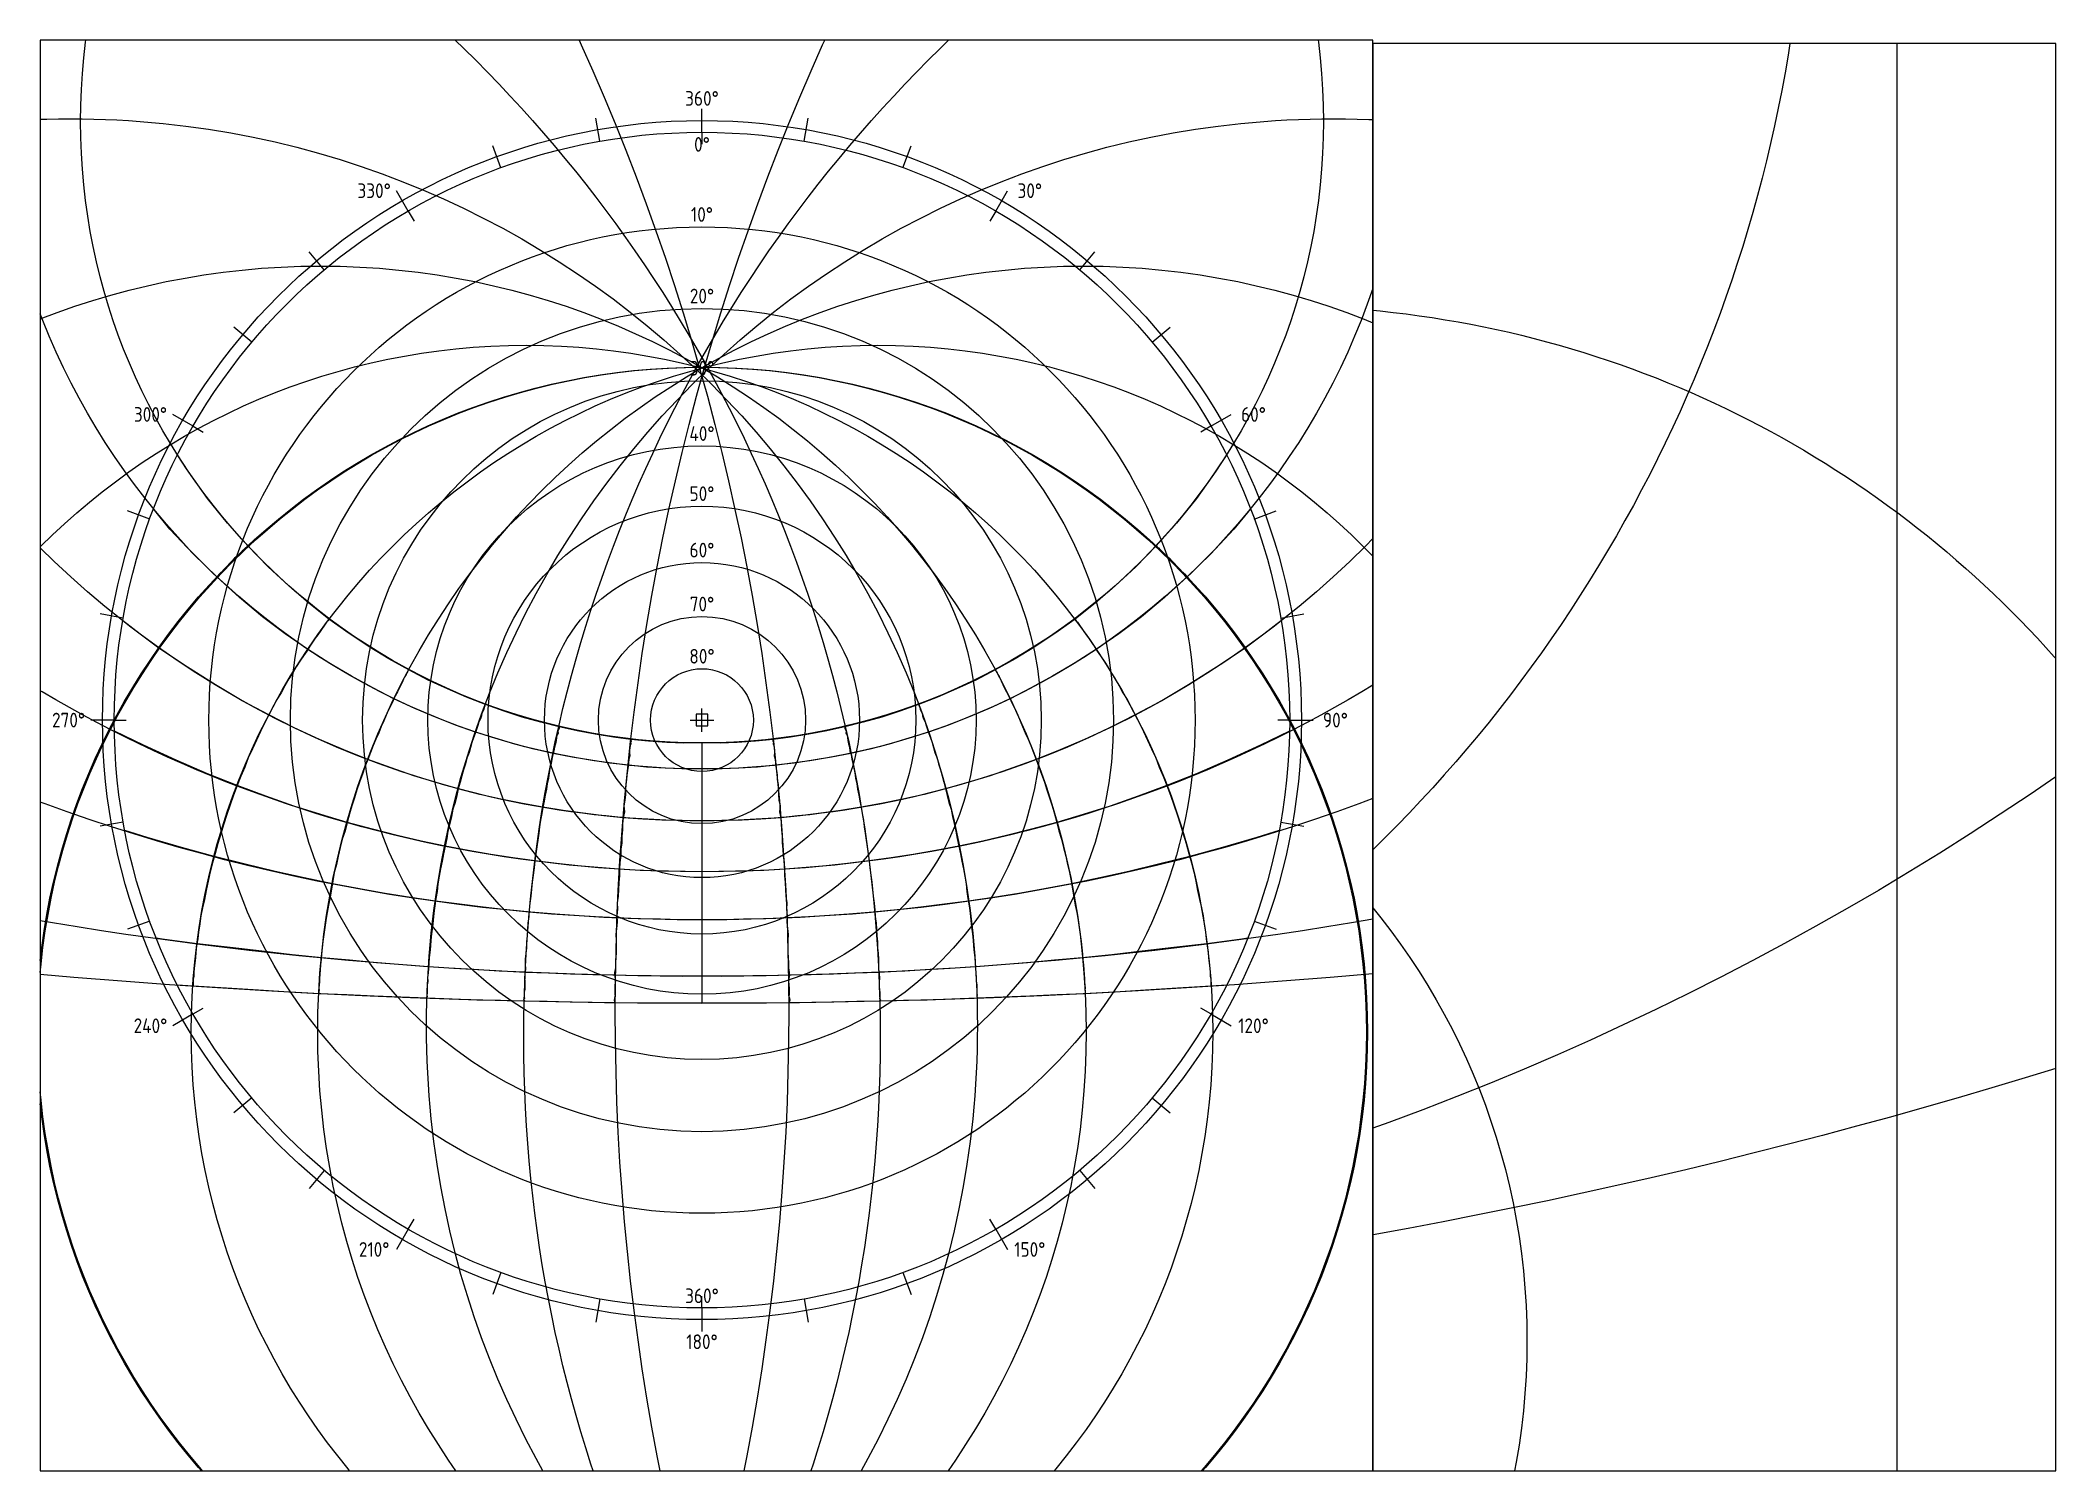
# Paper-space layout 'SOLAR CHART' of a CAD drawing. Header units: millimetres. Extents: x 3 to 277, y 3 to 197.
# The model-space entities are those that its viewports show. They can reach past a viewport. Long polylines and large blocks are cut down to what shows.
import ezdxf

# ---------------------------------------------------------------- set-up
doc = ezdxf.new("R2010")
doc.units = ezdxf.units.MM
doc.header["$PDMODE"] = 66
doc.layers.get('0').update_dxf_attribs({"color": 1})
for name, color, linetype in [('DRAW', 141, 'Continuous'), ('GENLINES', 7, 'Continuous'), ('TEXT', 2, 'Continuous')]:
    doc.layers.add(name, color=color, linetype=linetype)
doc.styles.get("Standard").update_dxf_attribs({"font": 'archs.shx'})

msp = doc.modelspace()

# ---------------------------------------------------------------- linework, layer by layer
for p, q in [((0, 58.03), (0, 72.93)), ((0, 50), (0, 52)), ((-8.68, 49.24), (-9.03, 51.21)), ((0, 50), (0, 49)), ((8.68, 49.24), (9.03, 51.21)), ((-17.1, 46.98), (-17.79, 48.86)), ((17.1, 46.98), (17.79, 48.86)), ((-25, 43.3), (-26, 45.03)), ((25, 43.3), (26, 45.03)), ((-25, 43.3), (-24.5, 42.44)), ((25, 43.3), (24.5, 42.44)), ((-32.14, 38.3), (-33.42, 39.83)), ((32.14, 38.3), (33.42, 39.83)), ((-38.3, 32.14), (-39.83, 33.42)), ((38.3, 32.14), (39.83, 33.42)), ((-43.3, 25), (-45.03, 26)), ((43.3, 25), (45.03, 26)), ((-43.3, 25), (-42.44, 24.5)), ((43.3, 25), (42.44, 24.5)), ((-46.98, 17.1), (-48.86, 17.79)), ((46.98, 17.1), (48.86, 17.79)), ((-49.24, 8.68), (-51.21, 9.03)), ((49.24, 8.68), (51.21, 9.03)), ((-50, 0), (-52, 0)), ((-50, 0), (-49, 0)), ((50, 0), (49, 0)), ((50, 0), (52, 0)), ((-49.24, -8.68), (-51.21, -9.03)), ((49.24, -8.68), (51.21, -9.03)), ((-46.98, -17.1), (-48.86, -17.79)), ((46.98, -17.1), (48.86, -17.79)), ((-43.3, -25), (-45.03, -26)), ((-43.3, -25), (-42.44, -24.5)), ((43.3, -25), (42.44, -24.5)), ((43.3, -25), (45.03, -26)), ((-38.3, -32.14), (-39.83, -33.42)), ((38.3, -32.14), (39.83, -33.42)), ((-32.14, -38.3), (-33.42, -39.83)), ((32.14, -38.3), (33.42, -39.83)), ((-25, -43.3), (-24.5, -42.44)), ((25, -43.3), (24.5, -42.44)), ((-25, -43.3), (-26, -45.03)), ((25, -43.3), (26, -45.03)), ((-17.1, -46.98), (-17.79, -48.86)), ((17.1, -46.98), (17.79, -48.86)), ((-8.68, -49.24), (-9.03, -51.21)), ((0, -50), (0, -49)), ((8.68, -49.24), (9.03, -51.21)), ((0, -50), (0, -52))]:
    msp.add_line(p, q)
for radius in [51, 41.95, 35.01, 28.87, 23.32, 18.2, 13.4, 8.81, 4.37]:
    msp.add_circle((0, 0), radius)
at = {"color": 1}
msp.add_circle((0, 0), 50, dxfattribs=at)
msp.add_point((0, 0))
at = {"layer": 'DRAW', "color": 5}
msp.add_xline((172.6, 159.06), (0, 1), dxfattribs=at)
at = {"layer": 'DRAW', "color": 3}
for centre, radius in [((0, 617.55), 641.64), ((0, 313.69), 335.47), ((0, 145.52), 162.51), ((0, 97.56), 110.46), ((0, 71.3), 79.87), ((0, 56.1), 60.26), ((0, 50.93), 52.87)]:
    msp.add_circle(centre, radius, dxfattribs=at)
at = {"layer": 'DRAW', "color": 4}
for centre, radius in [((-192.39, -24.77), 199.77), ((192.39, -24.77), 199.77), ((-102.35, -26.97), 117.52), ((102.35, -26.97), 117.52), ((-53.74, -26.02), 77.17), ((53.74, -26.02), 77.17), ((-32.45, -26.52), 65.14), ((32.45, -26.52), 65.14), ((-14.96, -26.53), 58.41), ((14.96, -26.53), 58.41), ((-0.05, -26.55), 56.57), ((0.05, -26.55), 56.57)]:
    msp.add_circle(centre, radius, dxfattribs=at)
at = {"layer": 'GENLINES', "color": 7}
for points in [[(44.62, 22.57), (43.71, 21.18), (42.07, 18.86), (40.36, 16.74), (38.64, 14.81), (36.91, 13.03), (35.16, 11.42), (33.44, 9.94), (31.75, 8.58), (30.02, 7.36), (28.31, 6.23), (26.63, 5.21), (24.95, 4.28), (23.3, 3.41), (21.66, 2.66), (20.04, 1.95), (18.42, 1.33), (16.83, 0.76), (15.29, 0.26), (13.72, -0.18), (12.16, -0.57), (10.62, -0.92), (9.09, -1.2), (7.54, -1.44), (6.05, -1.64), (4.56, -1.79), (2.99, -1.9), (1.55, -1.96), (0, -1.94), (-1.55, -1.96), (-2.99, -1.9), (-4.56, -1.79), (-6.05, -1.64), (-7.54, -1.44), (-9.09, -1.2), (-10.62, -0.92), (-12.16, -0.57), (-13.72, -0.18), (-15.29, 0.26), (-16.83, 0.76), (-18.42, 1.33), (-20.04, 1.95), (-21.66, 2.66), (-23.3, 3.41), (-24.95, 4.28), (-26.63, 5.21), (-28.31, 6.23), (-30.02, 7.36), (-31.75, 8.58), (-33.44, 9.94), (-35.16, 11.42), (-36.91, 13.03), (-38.64, 14.81), (-40.36, 16.74), (-42.07, 18.86), (-43.71, 21.18), (-44.62, 22.57)], [(46.66, 17.96), (45.26, 16.25), (43.26, 14.11), (41.27, 12.18), (39.34, 10.42), (37.38, 8.79), (35.45, 7.35), (33.56, 6.04), (31.67, 4.8), (29.83, 3.73), (28, 2.73), (26.22, 1.81), (24.43, 1), (22.67, 0.25), (20.96, -0.42), (19.26, -1.02), (17.6, -1.55), (15.93, -2.04), (14.28, -2.46), (12.65, -2.83), (11.03, -3.15), (9.47, -3.42), (7.83, -3.66), (6.23, -3.84), (4.71, -3.99), (3.13, -4.09), (1.71, -4.15), (0.46, -4.17), (-1.71, -4.15), (-3.13, -4.09), (-4.71, -3.99), (-6.23, -3.84), (-7.83, -3.66), (-9.47, -3.42), (-11.03, -3.15), (-12.65, -2.83), (-14.28, -2.46), (-15.93, -2.04), (-17.6, -1.55), (-19.26, -1.02), (-20.96, -0.42), (-22.67, 0.25), (-24.43, 1), (-26.22, 1.81), (-28, 2.73), (-29.83, 3.73), (-31.67, 4.8), (-33.56, 6.04), (-35.45, 7.35), (-37.38, 8.79), (-39.34, 10.42), (-41.27, 12.18), (-43.26, 14.11), (-45.26, 16.25), (-46.66, 17.96)], [(49.28, 8.45), (48.7, 8), (46.21, 6.11), (43.78, 4.49), (41.4, 2.99), (39.11, 1.64), (36.85, 0.44), (34.69, -0.66), (32.53, -1.66), (30.46, -2.54), (28.44, -3.35), (26.44, -4.07), (24.51, -4.74), (22.61, -5.32), (20.73, -5.84), (18.89, -6.32), (17.1, -6.73), (15.28, -7.09), (13.53, -7.42), (11.8, -7.69), (10.12, -7.93), (8.34, -8.13), (6.7, -8.3), (5.02, -8.42), (3.41, -8.5), (1.69, -8.55), (0, -8.56), (-1.69, -8.55), (-3.41, -8.5), (-5.02, -8.42), (-6.7, -8.3), (-8.34, -8.13), (-10.12, -7.93), (-11.8, -7.69), (-13.53, -7.42), (-15.28, -7.09), (-17.1, -6.73), (-18.89, -6.32), (-20.73, -5.84), (-22.61, -5.32), (-24.51, -4.74), (-26.44, -4.07), (-28.44, -3.35), (-30.46, -2.54), (-32.53, -1.66), (-34.69, -0.66), (-36.85, 0.44), (-39.11, 1.64), (-41.4, 2.99), (-43.78, 4.49), (-46.21, 6.11), (-48.7, 8), (-49.28, 8.45)], [(49.99, -0.95), (47.51, -2.14), (44.73, -3.41), (42.08, -4.57), (39.55, -5.55), (37.1, -6.48), (34.73, -7.31), (32.42, -8.02), (30.18, -8.7), (28.03, -9.27), (25.92, -9.81), (23.89, -10.3), (21.85, -10.71), (19.9, -11.1), (17.96, -11.43), (16.1, -11.73), (14.23, -11.98), (12.39, -12.21), (10.57, -12.4), (8.8, -12.56), (7.02, -12.68), (5.25, -12.79), (3.44, -12.84), (1.84, -12.89), (0, -12.91), (-1.84, -12.89), (-3.44, -12.84), (-5.25, -12.79), (-7.02, -12.68), (-8.8, -12.56), (-10.57, -12.4), (-12.39, -12.21), (-14.23, -11.98), (-16.1, -11.73), (-17.96, -11.43), (-19.9, -11.1), (-21.85, -10.71), (-23.89, -10.3), (-25.92, -9.81), (-28.03, -9.27), (-30.18, -8.7), (-32.42, -8.02), (-34.73, -7.31), (-37.1, -6.48), (-39.55, -5.55), (-42.08, -4.57), (-44.73, -3.41), (-47.51, -2.14), (-49.99, -0.95)], [(49.11, -9.39), (47.19, -9.98), (44.28, -10.85), (41.49, -11.59), (38.85, -12.26), (36.31, -12.87), (33.84, -13.43), (31.43, -13.92), (29.15, -14.36), (26.95, -14.74), (24.79, -15.09), (22.67, -15.4), (20.62, -15.67), (18.61, -15.92), (16.65, -16.14), (14.71, -16.33), (12.8, -16.5), (10.91, -16.62), (9.07, -16.73), (7.27, -16.83), (5.44, -16.9), (3.53, -16.94), (1.87, -16.98), (0, -16.99), (-1.87, -16.98), (-3.53, -16.94), (-5.44, -16.9), (-7.27, -16.83), (-9.07, -16.73), (-10.91, -16.62), (-12.8, -16.5), (-14.71, -16.33), (-16.65, -16.14), (-18.61, -15.92), (-20.62, -15.67), (-22.67, -15.4), (-24.79, -15.09), (-26.95, -14.74), (-29.15, -14.36), (-31.43, -13.92), (-33.84, -13.43), (-36.31, -12.87), (-38.85, -12.26), (-41.49, -11.59), (-44.28, -10.85), (-47.19, -9.98), (-49.11, -9.39)], [(46.43, -18.55), (45.92, -18.63), (42.96, -19.03), (40.13, -19.33), (37.44, -19.66), (34.87, -19.97), (32.35, -20.22), (29.99, -20.43), (27.68, -20.65), (25.46, -20.82), (23.26, -20.99), (21.12, -21.12), (19.08, -21.25), (17.03, -21.37), (15.04, -21.46), (13.07, -21.54), (11.19, -21.61), (9.3, -21.67), (7.44, -21.71), (5.45, -21.76), (3.55, -21.78), (1.69, -21.8), (0, -21.78), (-1.69, -21.8), (-3.55, -21.78), (-5.45, -21.76), (-7.44, -21.71), (-9.3, -21.67), (-11.19, -21.61), (-13.07, -21.54), (-15.04, -21.46), (-17.03, -21.37), (-19.08, -21.25), (-21.12, -21.12), (-23.26, -20.99), (-25.46, -20.82), (-27.68, -20.65), (-29.99, -20.43), (-32.35, -20.22), (-34.87, -19.97), (-37.44, -19.66), (-40.13, -19.33), (-42.96, -19.03), (-45.92, -18.63), (-46.43, -18.55)], [(44.63, -22.54), (43.31, -22.62), (40.45, -22.8), (37.74, -22.98), (35.14, -23.14), (32.61, -23.28), (30.21, -23.38), (27.88, -23.47), (25.62, -23.57), (23.4, -23.66), (21.26, -23.75), (19.16, -23.81), (17.14, -23.85), (15.13, -23.91), (13.18, -23.94), (11.21, -23.99), (9.34, -24.03), (7.38, -24.05), (5.49, -24.07), (3.76, -24.08), (1.53, -24.09), (0, -24.1), (-1.53, -24.09), (-3.76, -24.08), (-5.49, -24.07), (-7.38, -24.05), (-9.34, -24.03), (-11.21, -23.99), (-13.18, -23.94), (-15.13, -23.91), (-17.14, -23.85), (-19.16, -23.81), (-21.26, -23.75), (-23.4, -23.66), (-25.62, -23.57), (-27.88, -23.47), (-30.21, -23.38), (-32.61, -23.28), (-35.14, -23.14), (-37.74, -22.98), (-40.45, -22.8), (-43.31, -22.62), (-44.63, -22.54)]]:
    msp.add_lwpolyline(points, dxfattribs=at)
at = {"layer": 'GENLINES', "color": 2}
for points in [[(-38.64, 14.81), (-38.69, 14.79), (-38.73, 14.7), (-38.84, 14.65), (-38.94, 14.5), (-39.12, 14.38), (-39.28, 14.2), (-39.49, 13.99), (-39.76, 13.76), (-40.04, 13.48), (-40.33, 13.15), (-40.67, 12.79), (-41.05, 12.44), (-41.41, 12.03), (-41.81, 11.58), (-42.26, 11.1), (-42.71, 10.61), (-43.16, 10.06), (-43.67, 9.47), (-44.16, 8.87), (-44.65, 8.26), (-45.15, 7.55), (-45.68, 6.88), (-46.21, 6.11), (-46.73, 5.36), (-47.29, 4.56), (-47.8, 3.74), (-48.34, 2.91), (-48.87, 2.01), (-49.39, 1.14), (-49.9, 0.2), (-50, 0.01)], [(38.64, 14.81), (38.69, 14.79), (38.73, 14.7), (38.84, 14.65), (38.94, 14.5), (39.12, 14.38), (39.28, 14.2), (39.49, 13.99), (39.76, 13.76), (40.04, 13.48), (40.33, 13.15), (40.67, 12.79), (41.05, 12.44), (41.41, 12.03), (41.81, 11.58), (42.26, 11.1), (42.71, 10.61), (43.16, 10.06), (43.67, 9.47), (44.16, 8.87), (44.65, 8.26), (45.15, 7.55), (45.68, 6.88), (46.21, 6.11), (46.73, 5.36), (47.29, 4.56), (47.8, 3.74), (48.34, 2.91), (48.87, 2.01), (49.39, 1.14), (49.9, 0.2), (50, 0.01)], [(-31.75, 8.58), (-31.75, 8.58), (-31.77, 8.52), (-31.83, 8.43), (-31.94, 8.32), (-32.06, 8.17), (-32.18, 7.99), (-32.32, 7.78), (-32.49, 7.54), (-32.68, 7.26), (-32.9, 6.96), (-33.13, 6.62), (-33.36, 6.28), (-33.63, 5.87), (-33.9, 5.46), (-34.21, 5.01), (-34.52, 4.53), (-34.82, 4.03), (-35.16, 3.5), (-35.49, 2.92), (-35.81, 2.33), (-36.17, 1.74), (-36.51, 1.1), (-36.85, 0.44), (-37.22, -0.26), (-37.57, -0.98), (-37.91, -1.71), (-38.24, -2.45), (-38.6, -3.21), (-38.9, -3.99), (-39.23, -4.78), (-39.55, -5.55), (-39.85, -6.38), (-40.14, -7.22), (-40.42, -8.04), (-40.69, -8.83), (-40.94, -9.68), (-41.19, -10.5), (-41.42, -11.34), (-41.65, -12.15), (-41.83, -12.92), (-42.01, -13.7), (-42.17, -14.49), (-42.33, -15.25), (-42.5, -15.98), (-42.64, -16.66), (-42.72, -17.33), (-42.83, -18.03), (-42.89, -18.61), (-42.99, -19.21), (-43.06, -19.75), (-43.09, -20.23), (-43.15, -20.67), (-43.21, -21.11), (-43.24, -21.48), (-43.24, -21.79), (-43.28, -22.05), (-43.29, -22.24), (-43.3, -22.43), (-43.29, -22.55), (-43.31, -22.62), (-43.31, -22.62)], [(31.75, 8.58), (31.75, 8.58), (31.77, 8.52), (31.83, 8.43), (31.94, 8.32), (32.06, 8.17), (32.18, 7.99), (32.32, 7.78), (32.49, 7.54), (32.68, 7.26), (32.9, 6.96), (33.13, 6.62), (33.36, 6.28), (33.63, 5.87), (33.9, 5.46), (34.21, 5.01), (34.52, 4.53), (34.82, 4.03), (35.16, 3.5), (35.49, 2.92), (35.81, 2.33), (36.17, 1.74), (36.51, 1.1), (36.85, 0.44), (37.22, -0.26), (37.57, -0.98), (37.91, -1.71), (38.24, -2.45), (38.6, -3.21), (38.9, -3.99), (39.23, -4.78), (39.55, -5.55), (39.85, -6.38), (40.14, -7.22), (40.42, -8.04), (40.69, -8.83), (40.94, -9.68), (41.19, -10.5), (41.42, -11.34), (41.65, -12.15), (41.83, -12.92), (42.01, -13.7), (42.17, -14.49), (42.33, -15.25), (42.5, -15.98), (42.64, -16.66), (42.72, -17.33), (42.83, -18.03), (42.89, -18.61), (42.99, -19.21), (43.06, -19.75), (43.09, -20.23), (43.15, -20.67), (43.21, -21.11), (43.24, -21.48), (43.24, -21.79), (43.28, -22.05), (43.29, -22.24), (43.3, -22.43), (43.29, -22.55), (43.31, -22.62), (43.31, -22.62)], [(-24.95, 4.28), (-24.95, 4.25), (-25, 4.21), (-25.05, 4.11), (-25.11, 4.02), (-25.17, 3.87), (-25.28, 3.7), (-25.39, 3.48), (-25.49, 3.26), (-25.6, 3.02), (-25.75, 2.72), (-25.9, 2.39), (-26.09, 2.07), (-26.27, 1.68), (-26.45, 1.3), (-26.66, 0.88), (-26.86, 0.43), (-27.06, -0.05), (-27.28, -0.55), (-27.5, -1.07), (-27.74, -1.61), (-27.98, -2.16), (-28.19, -2.75), (-28.44, -3.35), (-28.67, -3.97), (-28.89, -4.59), (-29.13, -5.27), (-29.35, -5.93), (-29.56, -6.6), (-29.8, -7.3), (-29.98, -7.97), (-30.18, -8.7), (-30.37, -9.41), (-30.6, -10.12), (-30.77, -10.83), (-30.95, -11.57), (-31.1, -12.27), (-31.28, -12.97), (-31.41, -13.67), (-31.53, -14.38), (-31.64, -15.07), (-31.76, -15.74), (-31.88, -16.38), (-31.99, -17.04), (-32.08, -17.65), (-32.17, -18.23), (-32.25, -18.82), (-32.31, -19.36), (-32.36, -19.91), (-32.41, -20.36), (-32.46, -20.83), (-32.49, -21.23), (-32.52, -21.64), (-32.53, -21.99), (-32.54, -22.28), (-32.57, -22.53), (-32.59, -22.79), (-32.58, -22.96), (-32.59, -23.08), (-32.6, -23.21), (-32.61, -23.28), (-32.61, -23.28)], [(24.95, 4.28), (24.95, 4.25), (25, 4.21), (25.05, 4.11), (25.11, 4.02), (25.17, 3.87), (25.28, 3.7), (25.39, 3.48), (25.49, 3.26), (25.6, 3.02), (25.75, 2.72), (25.9, 2.39), (26.09, 2.07), (26.27, 1.68), (26.45, 1.3), (26.66, 0.88), (26.86, 0.43), (27.06, -0.05), (27.28, -0.55), (27.5, -1.07), (27.74, -1.61), (27.98, -2.16), (28.19, -2.75), (28.44, -3.35), (28.67, -3.97), (28.89, -4.59), (29.13, -5.27), (29.35, -5.93), (29.56, -6.6), (29.8, -7.3), (29.98, -7.97), (30.18, -8.7), (30.37, -9.41), (30.6, -10.12), (30.77, -10.83), (30.95, -11.57), (31.1, -12.27), (31.28, -12.97), (31.41, -13.67), (31.53, -14.38), (31.64, -15.07), (31.76, -15.74), (31.88, -16.38), (31.99, -17.04), (32.08, -17.65), (32.17, -18.23), (32.25, -18.82), (32.31, -19.36), (32.36, -19.91), (32.41, -20.36), (32.46, -20.83), (32.49, -21.23), (32.52, -21.64), (32.53, -21.99), (32.54, -22.28), (32.57, -22.53), (32.59, -22.79), (32.58, -22.96), (32.59, -23.08), (32.6, -23.21), (32.61, -23.28), (32.61, -23.28)], [(-18.42, 1.33), (-18.46, 1.31), (-18.46, 1.26), (-18.47, 1.18), (-18.52, 1.08), (-18.57, 0.93), (-18.62, 0.78), (-18.72, 0.58), (-18.76, 0.36), (-18.85, 0.11), (-18.98, -0.15), (-19.07, -0.46), (-19.18, -0.79), (-19.29, -1.14), (-19.44, -1.5), (-19.58, -1.91), (-19.7, -2.32), (-19.81, -2.76), (-20, -3.24), (-20.12, -3.72), (-20.28, -4.23), (-20.42, -4.74), (-20.58, -5.29), (-20.73, -5.84), (-20.86, -6.42), (-21.01, -7), (-21.19, -7.59), (-21.31, -8.2), (-21.45, -8.81), (-21.61, -9.46), (-21.71, -10.08), (-21.85, -10.71), (-22, -11.37), (-22.11, -12), (-22.25, -12.64), (-22.36, -13.29), (-22.47, -13.93), (-22.53, -14.57), (-22.63, -15.18), (-22.72, -15.8), (-22.81, -16.41), (-22.88, -17.03), (-22.93, -17.6), (-23.01, -18.18), (-23.08, -18.72), (-23.1, -19.24), (-23.16, -19.76), (-23.22, -20.23), (-23.23, -20.68), (-23.26, -21.11), (-23.29, -21.54), (-23.34, -21.88), (-23.33, -22.24), (-23.37, -22.53), (-23.38, -22.79), (-23.37, -23.03), (-23.38, -23.24), (-23.4, -23.39), (-23.39, -23.51), (-23.41, -23.6), (-23.4, -23.66), (-23.4, -23.66)], [(18.42, 1.33), (18.46, 1.31), (18.46, 1.26), (18.47, 1.18), (18.52, 1.08), (18.57, 0.93), (18.62, 0.78), (18.72, 0.58), (18.76, 0.36), (18.85, 0.11), (18.98, -0.15), (19.07, -0.46), (19.18, -0.79), (19.29, -1.14), (19.44, -1.5), (19.58, -1.91), (19.7, -2.32), (19.81, -2.76), (20, -3.24), (20.12, -3.72), (20.28, -4.23), (20.42, -4.74), (20.58, -5.29), (20.73, -5.84), (20.86, -6.42), (21.01, -7), (21.19, -7.59), (21.31, -8.2), (21.45, -8.81), (21.61, -9.46), (21.71, -10.08), (21.85, -10.71), (22, -11.37), (22.11, -12), (22.25, -12.64), (22.36, -13.29), (22.47, -13.93), (22.53, -14.57), (22.63, -15.18), (22.72, -15.8), (22.81, -16.41), (22.88, -17.03), (22.93, -17.6), (23.01, -18.18), (23.08, -18.72), (23.1, -19.24), (23.16, -19.76), (23.22, -20.23), (23.23, -20.68), (23.26, -21.11), (23.29, -21.54), (23.34, -21.88), (23.33, -22.24), (23.37, -22.53), (23.38, -22.79), (23.37, -23.03), (23.38, -23.24), (23.4, -23.39), (23.39, -23.51), (23.41, -23.6), (23.4, -23.66), (23.4, -23.66)], [(-12.16, -0.57), (-12.16, -0.6), (-12.16, -0.65), (-12.16, -0.72), (-12.21, -0.82), (-12.26, -0.95), (-12.24, -1.11), (-12.34, -1.29), (-12.37, -1.51), (-12.4, -1.74), (-12.47, -2.01), (-12.54, -2.29), (-12.59, -2.61), (-12.68, -2.94), (-12.76, -3.31), (-12.83, -3.68), (-12.93, -4.08), (-13.01, -4.5), (-13.07, -4.95), (-13.17, -5.41), (-13.24, -5.88), (-13.35, -6.38), (-13.42, -6.9), (-13.53, -7.42), (-13.62, -7.95), (-13.73, -8.51), (-13.81, -9.07), (-13.88, -9.63), (-13.97, -10.21), (-14.05, -10.79), (-14.14, -11.38), (-14.23, -11.98), (-14.28, -12.58), (-14.37, -13.18), (-14.45, -13.78), (-14.51, -14.38), (-14.56, -14.97), (-14.65, -15.56), (-14.7, -16.13), (-14.73, -16.7), (-14.81, -17.27), (-14.85, -17.81), (-14.87, -18.36), (-14.93, -18.86), (-14.93, -19.37), (-15, -19.86), (-15.03, -20.32), (-15.03, -20.76), (-15.01, -21.19), (-15.07, -21.58), (-15.09, -21.94), (-15.08, -22.27), (-15.07, -22.61), (-15.08, -22.88), (-15.12, -23.13), (-15.14, -23.35), (-15.14, -23.53), (-15.11, -23.69), (-15.18, -23.78), (-15.11, -23.87), (-15.13, -23.91), (-15.13, -23.91)], [(-6.05, -1.64), (-6.05, -1.66), (-6.04, -1.71), (-6.02, -1.78), (-6.09, -1.89), (-6.05, -2.01), (-6.1, -2.17), (-6.14, -2.35), (-6.16, -2.56), (-6.17, -2.79), (-6.15, -3.04), (-6.22, -3.33), (-6.26, -3.63), (-6.27, -3.96), (-6.35, -4.3), (-6.4, -4.68), (-6.41, -5.06), (-6.48, -5.48), (-6.51, -5.91), (-6.5, -6.35), (-6.55, -6.81), (-6.65, -7.29), (-6.6, -7.79), (-6.7, -8.3), (-6.75, -8.82), (-6.76, -9.34), (-6.82, -9.88), (-6.82, -10.43), (-6.89, -10.98), (-6.91, -11.54), (-6.99, -12.11), (-7.02, -12.68), (-7.01, -13.25), (-7.08, -13.82), (-7.1, -14.4), (-7.12, -14.97), (-7.21, -15.53), (-7.19, -16.09), (-7.24, -16.65), (-7.22, -17.18), (-7.28, -17.72), (-7.33, -18.25), (-7.3, -18.76), (-7.3, -19.25), (-7.3, -19.74), (-7.33, -20.21), (-7.35, -20.63), (-7.36, -21.06), (-7.43, -21.46), (-7.41, -21.85), (-7.37, -22.19), (-7.4, -22.52), (-7.41, -22.81), (-7.41, -23.05), (-7.41, -23.3), (-7.39, -23.51), (-7.44, -23.66), (-7.48, -23.81), (-7.43, -23.91), (-7.45, -23.99), (-7.46, -24.02), (-7.38, -24.05)], [(6.05, -1.64), (6.05, -1.66), (6.04, -1.71), (6.02, -1.78), (6.09, -1.89), (6.05, -2.01), (6.1, -2.17), (6.14, -2.35), (6.16, -2.56), (6.17, -2.79), (6.15, -3.04), (6.22, -3.33), (6.26, -3.63), (6.27, -3.96), (6.35, -4.3), (6.4, -4.68), (6.41, -5.06), (6.48, -5.48), (6.51, -5.91), (6.5, -6.35), (6.55, -6.81), (6.65, -7.29), (6.6, -7.79), (6.7, -8.3), (6.75, -8.82), (6.76, -9.34), (6.82, -9.88), (6.82, -10.43), (6.89, -10.98), (6.91, -11.54), (6.99, -12.11), (7.02, -12.68), (7.01, -13.25), (7.08, -13.82), (7.1, -14.4), (7.12, -14.97), (7.21, -15.53), (7.19, -16.09), (7.24, -16.65), (7.22, -17.18), (7.28, -17.72), (7.33, -18.25), (7.3, -18.76), (7.3, -19.25), (7.3, -19.74), (7.33, -20.21), (7.35, -20.63), (7.36, -21.06), (7.43, -21.46), (7.41, -21.85), (7.37, -22.19), (7.4, -22.52), (7.41, -22.81), (7.41, -23.05), (7.41, -23.3), (7.39, -23.51), (7.44, -23.66), (7.48, -23.81), (7.43, -23.91), (7.45, -23.99), (7.46, -24.02), (7.38, -24.05)], [(12.16, -0.57), (12.16, -0.6), (12.16, -0.65), (12.16, -0.72), (12.21, -0.82), (12.26, -0.95), (12.24, -1.11), (12.34, -1.29), (12.37, -1.51), (12.4, -1.74), (12.47, -2.01), (12.54, -2.29), (12.59, -2.61), (12.68, -2.94), (12.76, -3.31), (12.83, -3.68), (12.93, -4.08), (13.01, -4.5), (13.07, -4.95), (13.17, -5.41), (13.24, -5.88), (13.35, -6.38), (13.42, -6.9), (13.53, -7.42), (13.62, -7.95), (13.73, -8.51), (13.81, -9.07), (13.88, -9.63), (13.97, -10.21), (14.05, -10.79), (14.14, -11.38), (14.23, -11.98), (14.28, -12.58), (14.37, -13.18), (14.45, -13.78), (14.51, -14.38), (14.56, -14.97), (14.65, -15.56), (14.7, -16.13), (14.73, -16.7), (14.81, -17.27), (14.85, -17.81), (14.87, -18.36), (14.93, -18.86), (14.93, -19.37), (15, -19.86), (15.03, -20.32), (15.03, -20.76), (15.01, -21.19), (15.07, -21.58), (15.09, -21.94), (15.08, -22.27), (15.07, -22.61), (15.08, -22.88), (15.12, -23.13), (15.14, -23.35), (15.14, -23.53), (15.11, -23.69), (15.18, -23.78), (15.11, -23.87), (15.13, -23.91), (15.13, -23.91)], [(0, -1.94), (0, -24.1)], [(0, -1.94), (0, -24.1)]]:
    msp.add_lwpolyline(points, dxfattribs=at)

# ---------------------------------------------------------------- texts
at = {"layer": 'TEXT', "char_height": 1.25, "width": 2.8047, "attachment_point": 5}
for s, insert in [('360°', (0, 52.88)), ('0°', (0, 48.97)), ('330°', (-27.89, 45.03)), ('30°', (27.89, 45.03)), ('10°', (0, 43.01)), ('20°', (0, 36.07)), ('30°', (0, 29.93)), ('300°', (-46.92, 26)), ('60°', (46.92, 26)), ('40°', (0, 24.37)), ('50°', (0, 19.26)), ('60°', (0, 14.46)), ('70°', (0, 9.87)), ('80°', (0, 5.43)), ('270°', (-53.89, 0)), ('90°', (53.89, 0)), ('240°', (-46.92, -26)), ('120°', (46.92, -26)), ('210°', (-27.89, -45.03)), ('150°', (27.89, -45.03)), ('360°', (0, -48.97)), ('180°', (0, -52.88))]:
    msp.add_mtext(s, dxfattribs=dict(at, insert=insert))

psp = doc.layouts.new('SOLAR CHART')

# ---------------------------------------------------------------- viewports
at = {"layer": 'DRAW'}
psp.add_viewport(center=(93.32, 99.73), size=(181.07, 194.338), view_center_point=(0.39, -3.01), view_height=121.67, dxfattribs=at)
at = {"layer": 'DRAW', "color": 2}
psp.add_viewport(center=(230.25, 99.51), size=(92.79, 193.911), view_center_point=(152, 39.71), view_height=160.705, status=3, dxfattribs=at)

doc.saveas('drawing.dxf')
